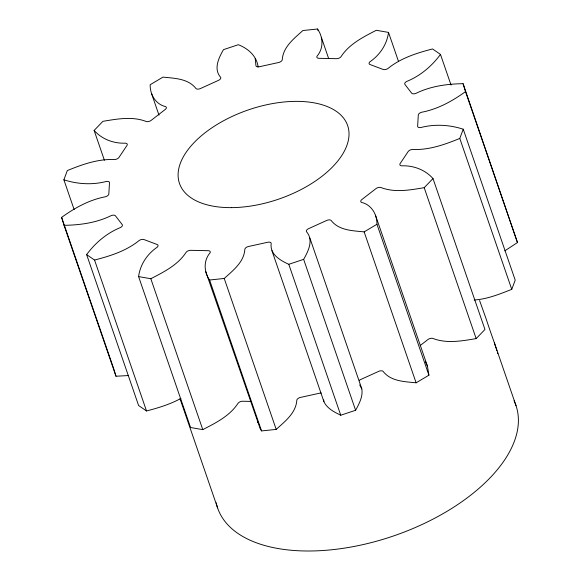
<?xml version="1.0" encoding="UTF-8"?>
<svg xmlns="http://www.w3.org/2000/svg" width="580" height="580" viewBox="0 0 580 580"><rect width="100%" height="100%" fill="white"/><g stroke="black" fill="none" stroke-linecap="round" stroke-linejoin="round"><path stroke-width="0.87" d="M250.988 401.418L242.94 401.237A3.69 1.958 -19 0 0 238.105 403.18C229.854 415.94 215.854 422.885 202.782 429.635L190.566 427.518L138.598 276.595C140.128 264.596 147.24 254.018 157.151 247.225A3.69 1.958 -19 0 0 156.912 244.412L144.181 239.627A3.69 1.958 -19 0 0 139.2 240.482C126.36 250.937 110.331 255.976 94.554 260.05L86.638 254.606C95.301 242.817 106.793 233.124 120.408 227.556A3.69 1.958 -19 0 0 122.097 224.438L115.565 215.977A3.69 1.958 -19 0 0 111.186 215.615C96.548 222.814 80.178 225.098 64.032 225.315L61.611 217.369C74.791 207.887 89.32 199.803 105.451 196.765A3.69 1.958 -19 0 0 108.83 193.829L109.482 182.968A3.69 1.958 -19 0 0 106.372 181.453C92.372 185.107 77.582 184.23 63.88 179.8L67.331 170.571C82.331 164.423 98.093 158.79 114.565 159.543A3.69 1.958 -19 0 0 119.11 157.224L126.853 145.624A3.69 1.958 -19 0 0 125.49 143.18C113.745 143.651 101.978 139.309 94.127 130.435L102.921 121.322C117.203 118.965 132.399 116.087 146.363 121.546A3.69 1.958 -19 0 0 151.38 120.205L165.032 109.635A3.69 1.958 -19 0 0 165.626 106.633C155.585 104.262 149.944 94.547 150.169 84.731L162.965 77.118C174.478 78.322 188.268 78.489 196.004 88.573A3.69 1.958 -19 0 0 200.731 88.414L218.218 80.475A3.69 1.958 -19 0 0 220.668 77.372C213.237 68.991 218.812 57.811 223.474 49.648L238.329 44.703C248.095 48.488 256.715 55.97 258.136 66.903M255.2 58.377L255.932 65.634A3.69 1.958 -19 0 0 259.644 66.678L278.298 62.582A3.69 1.958 -19 0 0 282.243 59.856C282.996 46.951 294.096 38.519 302.876 30.53L317.528 29C323.285 37.149 323.749 48.401 317.013 56.224A3.69 1.958 -19 0 0 319.16 58.312L336.139 58.681A3.69 1.958 -19 0 0 340.975 56.746C349.225 43.986 363.232 37.04 376.297 30.283L388.513 32.407C386.99 44.406 379.871 54.984 369.96 61.777A3.69 1.958 -19 0 0 370.207 64.59L382.93 69.375A3.69 1.958 -19 0 0 387.918 68.52C400.758 58.065 416.781 53.026 432.557 48.952L440.474 54.397L451.044 85.093M474.128 300.005C487.229 299.186 499.655 294.089 511.756 289.355L459.788 138.431L463.239 129.202C449.536 124.772 434.739 123.895 420.739 127.549A3.69 1.958 -19 0 1 417.636 126.034L418.289 115.174A3.69 1.958 -19 0 1 421.66 112.237C437.791 109.192 452.32 101.116 465.501 91.633L463.087 83.687C446.941 83.904 430.57 86.188 415.925 93.38A3.69 1.958 -19 0 1 411.546 93.025L405.014 84.557A3.69 1.958 -19 0 1 406.711 81.447C420.326 75.878 431.817 66.185 440.474 54.397M511.756 289.355L515.207 280.125L463.239 129.202M138.598 276.595L150.815 278.719C163.886 271.962 177.893 265.017 186.144 252.256A3.69 1.958 -19 0 1 190.972 250.321L207.959 250.69A3.69 1.958 -19 0 1 210.098 252.779C203.37 260.601 203.826 271.853 209.59 280.002L224.235 278.473C233.022 270.476 244.122 262.051 244.869 249.146A3.69 1.958 -19 0 1 248.813 246.42L267.467 242.324A3.69 1.958 -19 0 1 271.186 243.368C269.627 254.352 280.307 260.478 288.789 264.299L303.644 259.354C308.299 251.191 313.882 240.004 306.443 231.63A3.69 1.958 -19 0 1 308.901 228.527L326.38 220.588A3.69 1.958 -19 0 1 331.107 220.429C338.843 230.514 352.64 230.68 364.146 231.884L376.949 224.271C377.167 214.455 371.526 204.74 361.485 202.369A3.69 1.958 -19 0 1 362.079 199.368L375.731 188.797A3.69 1.958 -19 0 1 380.748 187.456C394.712 192.915 409.915 190.037 424.197 187.681L432.992 178.567C425.133 169.694 413.366 165.351 401.621 165.822A3.69 1.958 -19 0 1 400.265 163.379L408.008 151.779A3.69 1.958 -19 0 1 412.547 149.459C429.019 150.213 444.787 144.579 459.788 138.431M271.911 250.625L323.879 401.548C326.982 408.436 334.276 412.09 340.757 415.222L355.613 410.277C359.143 403.803 363.094 396.517 361.826 388.912L309.858 237.988M420.188 345.535L427.699 339.72A3.69 1.958 -19 0 1 432.716 338.379C446.68 343.839 461.883 340.96 476.165 338.604L484.96 329.491L432.992 178.567M205.769 271.701L260.094 428.468L261.551 430.925L276.203 429.396C284.99 421.399 296.083 412.974 296.837 400.07A3.69 1.958 -19 0 1 300.781 397.343L319.435 393.247A3.69 1.958 -19 0 1 321.233 393.037M463.087 83.687L517.469 242.549L504.81 250.85M359.288 380.371A3.69 1.958 -19 0 1 360.869 379.45L378.349 371.512A3.69 1.958 -19 0 1 383.075 371.352C390.811 381.437 404.601 381.604 416.114 382.807L428.917 375.195L427.438 366.118L375.477 215.194M180.916 398.416C170.172 404.318 158.333 407.892 146.522 410.974L138.606 405.529L86.638 254.606M128.376 375.55L115.993 376.239L64.032 225.315M359.687 384.939L361.826 388.912M425.365 361.666L427.438 366.118M516.033 405.681L494.203 342.323A55.528 1.646 72.1 0 1 485.931 318.304L479.587 300.512M465.501 91.633L517.469 242.549M388.513 32.407L398.496 61.393M424.197 187.681L476.165 338.604M321.342 37.301L328.679 58.616M317.528 29L318.115 30.704M376.949 224.271L428.917 375.195M364.146 231.884L416.114 382.807M303.644 259.354L355.613 410.277M288.789 264.299L340.757 415.222M224.235 278.473L276.203 429.396M151.641 93.808L158.978 115.123M209.59 280.002L261.551 430.925M150.815 278.719L202.782 429.635M94.127 130.435L104.4 160.276M179.996 398.692L217.573 507.834M94.554 260.05L146.522 410.974M63.88 179.8L74.153 209.641M61.611 217.369L113.288 367.445M494.421 342.925L496.922 350.668M113.578 368.293L115.993 376.239M497.408 352.27L497.828 353.669M257.484 420.993L257.738 422.624M323.72 399.932L323.879 401.548M514.061 400.809A157.731 83.585 -19 0 1 393.494 535.963A157.731 83.585 -19 0 1 216.195 502.759M231.478 207.633A88.921 47.125 -19 0 0 348.203 127.433A88.921 47.125 -19 0 0 210.989 128.441A88.921 47.125 -19 0 0 231.478 207.633"/></g></svg>
